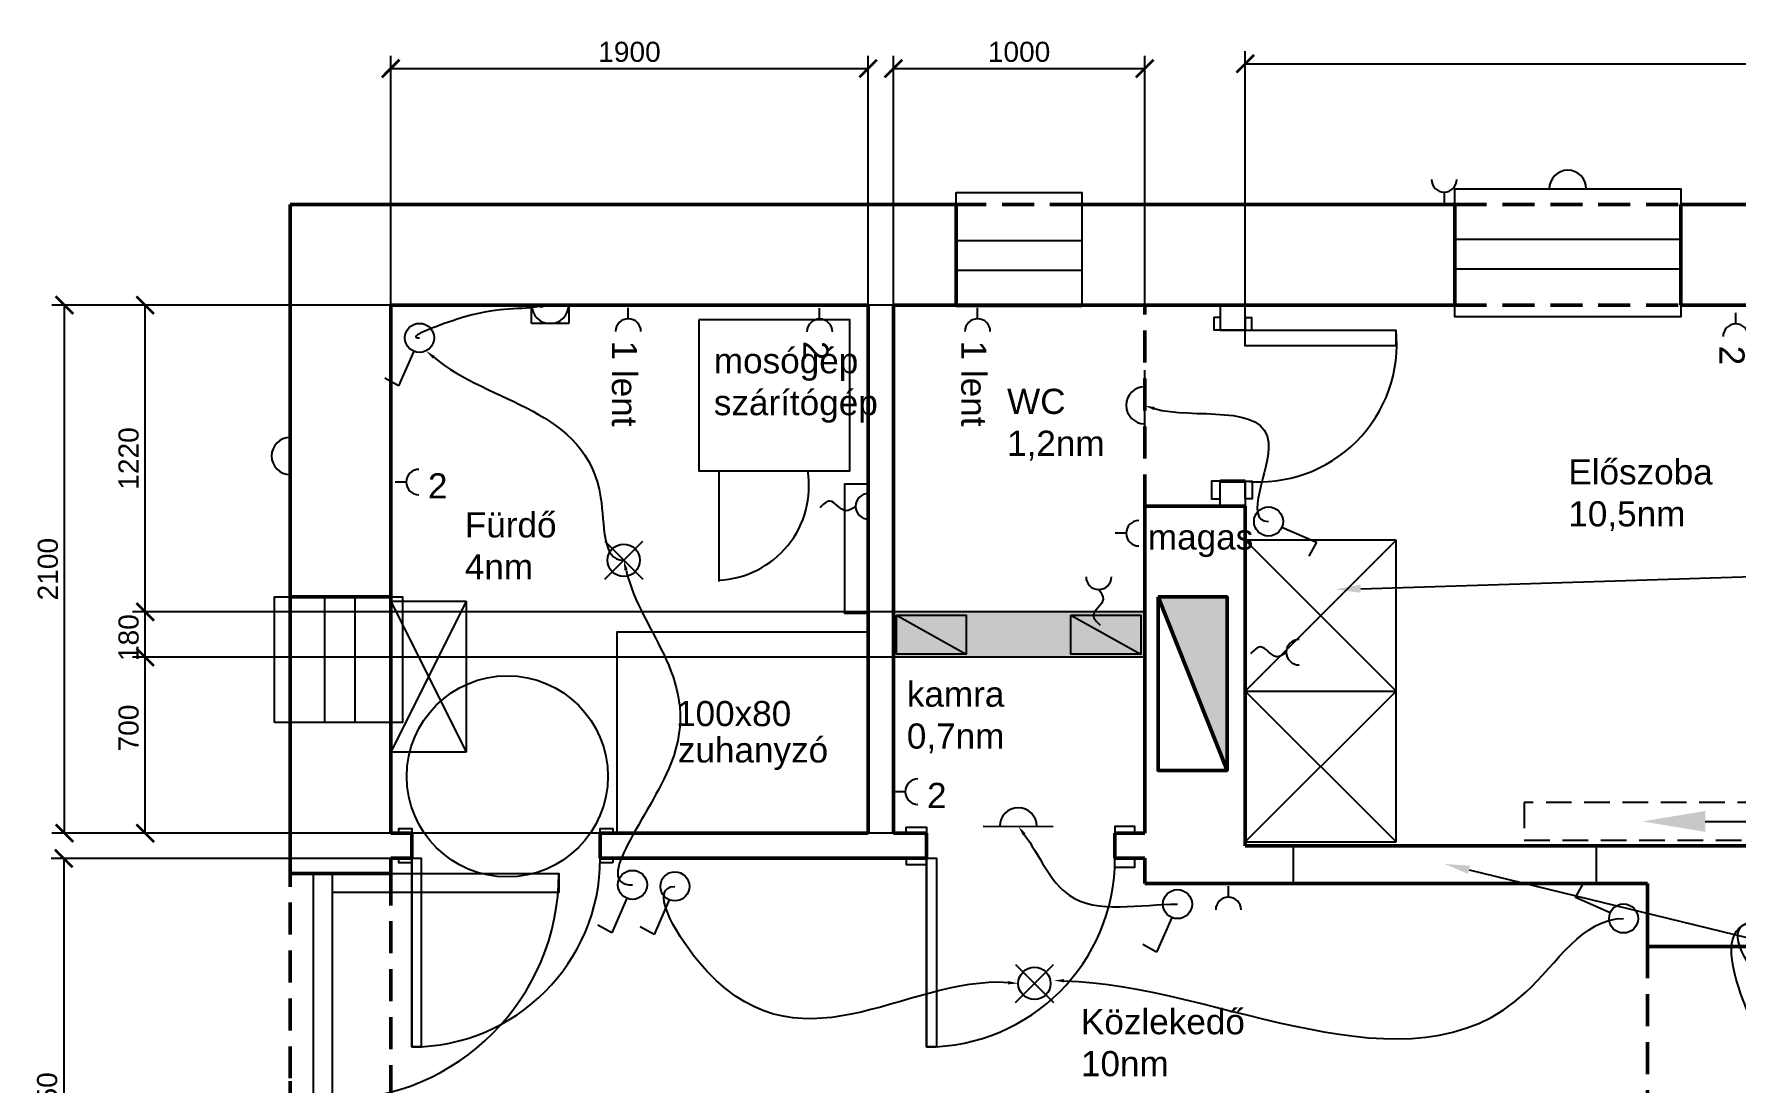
# Model space of a CAD drawing. Header units: metres. Extents: x -98677 to 89321, y -16450 to 242692.
# Drawn here: x -21862 to -15091, y 16768 to 20939 of the extents above; entities that cross this region are included whole.
import ezdxf
from ezdxf import colors
from ezdxf.entities.mleader import LeaderData, LeaderLine
from ezdxf.math import Vec2, Vec3

# ---------------------------------------------------------------- set-up
doc = ezdxf.new("R2010")
doc.units = ezdxf.units.M
doc.header["$LTSCALE"] = 0.001
doc.linetypes.add('DASHED', pattern=[19.05, 12.7, -6.35])
for name, color, linetype, lineweight in [('ajtók', 7, 'Continuous', 25), ('külső fal', 7, 'Continuous', 50), ('külső fal - sz', 7, 'DASHED', 50), ('szekrény', 251, 'Continuous', 25)]:
    doc.layers.add(name, color=color, linetype=linetype, lineweight=lineweight)
for name, color, linetype in [('fűtés', 8, 'Continuous'), ('gépészet - kapcsolók', 4, 'Continuous'), ('gépészet - villany', 6, 'Continuous'), ('Méret', 7, 'Continuous'), ('újfal', 1, 'Continuous'), ('újfal - gipszkarton', 1, 'Continuous'), ('újfal - gipszkarton - sraff', 9, 'Continuous')]:
    doc.layers.add(name, color=color, linetype=linetype)
doc.styles.add('dada', font='arial.ttf', dxfattribs={"height": 80})
doc.styles.get("Standard").update_dxf_attribs({"font": 'arial.ttf'})
doc.dimstyles.new('big ISO-25', dxfattribs={"dimscale": 100, "dimtxt": 2.5, "dimasz": 2.5, "dimexe": 1.25, "dimexo": 0, "dimtad": 1, "dimtxsty": 'Standard', "dimcen": 2.5, "dimadec": 0, "dimazin": 0, "dimtfac": 1, "dimtmove": 0, "dimatfit": 3, "dimfxl": 1, "dimarcsym": 0})
doc.dimstyles.new('kicsi folyamatos', dxfattribs={"dimscale": 100, "dimtxt": 1, "dimasz": 0.7, "dimexe": 0.5, "dimexo": 0, "dimgap": 0.25, "dimtad": 1, "dimtxsty": 'dada', "dimblk1": 'ARCHTICK', "dimblk2": 'ARCHTICK', "dimsah": 1, "dimcen": 2.5, "dimadec": 0, "dimazin": 0, "dimtfac": 1, "dimtmove": 0, "dimatfit": 3, "dimldrblk": 'ARCHTICK', "dimfxl": 1, "dimarcsym": 0})

# ---------------------------------------------------------------- blocks, each defined once
blk = doc.blocks.new('_ArchTick')
at = {"color": 0, "linetype": 'ByBlock', "const_width": 0.15}
blk.add_lwpolyline([(-0.5, -0.5), (0.5, 0.5)], dxfattribs=at)
blk = doc.blocks.new('*D4')
at = {"layer": 'Defpoints', "color": 0, "ltscale": 10000}
for p in [(-17443.1, 20802.2), (-18443.1, 19861.4), (-17443.1, 19861.4)]:
    blk.add_point(p, dxfattribs=at)
at = {"layer": 'Méret', "color": 0, "lineweight": -2, "ltscale": 10000}
for p, q in [((-18443.1, 19861.4), (-18443.1, 20852.2)), ((-18443.1, 20802.2), (-17443.1, 20802.2)), ((-17443.1, 19861.4), (-17443.1, 20852.2))]:
    blk.add_line(p, q, dxfattribs=at)
at = {"layer": 'Méret', "color": 0, "lineweight": -2, "ltscale": 10000, "xscale": 70, "yscale": 70, "zscale": 70, "rotation": 180}
blk.add_blockref('_ArchTick', (-18443.1, 20802.2), dxfattribs=at)
at = {"layer": 'Méret', "color": 0, "lineweight": -2, "ltscale": 10000, "xscale": 70, "yscale": 70, "zscale": 70}
blk.add_blockref('_ArchTick', (-17443.1, 20802.2), dxfattribs=at)
at = {"layer": 'Méret', "color": 0, "ltscale": 10000, "insert": (-17943.1, 20868.1), "char_height": 80, "attachment_point": 5, "style": 'dada'}
blk.add_mtext('1000', dxfattribs=at)
blk = doc.blocks.new('*D5')
at = {"layer": 'Defpoints', "color": 0, "ltscale": 10000}
for p in [(-18543.1, 20802.2), (-20443.1, 19861.4), (-18543.1, 19861.4)]:
    blk.add_point(p, dxfattribs=at)
at = {"layer": 'Méret', "color": 0, "lineweight": -2, "ltscale": 10000}
for p, q in [((-20443.1, 19861.4), (-20443.1, 20852.2)), ((-20443.1, 20802.2), (-18543.1, 20802.2)), ((-18543.1, 19861.4), (-18543.1, 20852.2))]:
    blk.add_line(p, q, dxfattribs=at)
at = {"layer": 'Méret', "color": 0, "lineweight": -2, "ltscale": 10000, "xscale": 70, "yscale": 70, "zscale": 70, "rotation": 180}
blk.add_blockref('_ArchTick', (-20443.1, 20802.2), dxfattribs=at)
at = {"layer": 'Méret', "color": 0, "lineweight": -2, "ltscale": 10000, "xscale": 70, "yscale": 70, "zscale": 70}
blk.add_blockref('_ArchTick', (-18543.1, 20802.2), dxfattribs=at)
at = {"layer": 'Méret', "color": 0, "ltscale": 10000, "insert": (-19493.1, 20868.1), "char_height": 80, "attachment_point": 5, "style": 'dada'}
blk.add_mtext('1900', dxfattribs=at)
blk = doc.blocks.new('*D6')
at = {"layer": 'Defpoints', "color": 0, "ltscale": 10000}
for p in [(-21740.8, 19861.4), (-20443.1, 19861.4), (-20443.1, 17761.4)]:
    blk.add_point(p, dxfattribs=at)
at = {"layer": 'Méret', "color": 0, "lineweight": -2, "ltscale": 10000}
for p, q in [((-20443.1, 19861.4), (-21790.8, 19861.4)), ((-21740.8, 17761.4), (-21740.8, 19861.4)), ((-20443.1, 17761.4), (-21790.8, 17761.4))]:
    blk.add_line(p, q, dxfattribs=at)
at = {"layer": 'Méret', "color": 0, "lineweight": -2, "ltscale": 10000, "xscale": 70, "yscale": 70, "zscale": 70}
for p, rotation in [((-21740.8, 19861.4), 90), ((-21740.8, 17761.4), 270)]:
    blk.add_blockref('_ArchTick', p, dxfattribs=dict(at, rotation=rotation))
at = {"layer": 'Méret', "color": 0, "ltscale": 10000, "insert": (-21806.7, 18811.4), "char_height": 80, "attachment_point": 5, "rotation": 90, "style": 'dada'}
blk.add_mtext('2100', dxfattribs=at)
blk = doc.blocks.new('*D11')
at = {"layer": 'Defpoints', "color": 0, "ltscale": 10000}
for p in [(-20443.1, 17661.4), (-21743.6, 15711.4), (-20443.1, 15711.4)]:
    blk.add_point(p, dxfattribs=at)
at = {"layer": 'Méret', "color": 0, "lineweight": -2, "ltscale": 10000}
for p, q in [((-20443.1, 17661.4), (-21793.6, 17661.4)), ((-21743.6, 17661.4), (-21743.6, 15711.4)), ((-20443.1, 15711.4), (-21793.6, 15711.4))]:
    blk.add_line(p, q, dxfattribs=at)
at = {"layer": 'Méret', "color": 0, "lineweight": -2, "ltscale": 10000, "xscale": 70, "yscale": 70, "zscale": 70}
for p, rotation in [((-21743.6, 17661.4), 90), ((-21743.6, 15711.4), 270)]:
    blk.add_blockref('_ArchTick', p, dxfattribs=dict(at, rotation=rotation))
at = {"layer": 'Méret', "color": 0, "ltscale": 10000, "insert": (-21809.5, 16686.4), "char_height": 80, "attachment_point": 5, "rotation": 90, "style": 'dada'}
blk.add_mtext('1950', dxfattribs=at)
blk = doc.blocks.new('*D17')
at = {"layer": 'Defpoints', "color": 0, "ltscale": 10000}
for p in [(-11843.1, 20820.9), (-17043.1, 19861.4), (-11843.1, 19861.4)]:
    blk.add_point(p, dxfattribs=at)
at = {"layer": 'Méret', "color": 0, "lineweight": -2, "ltscale": 10000}
for p, q in [((-17043.1, 19861.4), (-17043.1, 20870.9)), ((-11843.1, 19861.4), (-11843.1, 20870.9)), ((-17043.1, 20820.9), (-11843.1, 20820.9))]:
    blk.add_line(p, q, dxfattribs=at)
at = {"layer": 'Méret', "color": 0, "lineweight": -2, "ltscale": 10000, "xscale": 70, "yscale": 70, "zscale": 70, "rotation": 180}
blk.add_blockref('_ArchTick', (-17043.1, 20820.9), dxfattribs=at)
at = {"layer": 'Méret', "color": 0, "lineweight": -2, "ltscale": 10000, "xscale": 70, "yscale": 70, "zscale": 70}
blk.add_blockref('_ArchTick', (-11843.1, 20820.9), dxfattribs=at)
at = {"layer": 'Méret', "color": 0, "ltscale": 10000, "insert": (-14443.1, 20886.8), "char_height": 80, "attachment_point": 5, "style": 'dada'}
blk.add_mtext('5200', dxfattribs=at)
blk = doc.blocks.new('*D19')
at = {"layer": 'Defpoints', "color": 0, "ltscale": 10000}
for p in [(-21419.6, 18461.4), (-18443.1, 18461.4), (-18443.1, 17761.4)]:
    blk.add_point(p, dxfattribs=at)
at = {"layer": 'Méret', "color": 0, "lineweight": -2, "ltscale": 10000}
for p, q in [((-18443.1, 18461.4), (-21469.6, 18461.4)), ((-21419.6, 17761.4), (-21419.6, 18461.4)), ((-18443.1, 17761.4), (-21469.6, 17761.4))]:
    blk.add_line(p, q, dxfattribs=at)
at = {"layer": 'Méret', "color": 0, "lineweight": -2, "ltscale": 10000, "xscale": 70, "yscale": 70, "zscale": 70}
for p, rotation in [((-21419.6, 18461.4), 90), ((-21419.6, 17761.4), 270)]:
    blk.add_blockref('_ArchTick', p, dxfattribs=dict(at, rotation=rotation))
at = {"layer": 'Méret', "color": 0, "ltscale": 10000, "insert": (-21485.5, 18179.5), "char_height": 80, "attachment_point": 5, "rotation": 90, "style": 'dada'}
blk.add_mtext('700', dxfattribs=at)
blk = doc.blocks.new('*D20')
at = {"layer": 'Defpoints', "color": 0, "ltscale": 10000}
for p in [(-21419.6, 18641.4), (-18443.1, 18641.4), (-18443.1, 18461.4)]:
    blk.add_point(p, dxfattribs=at)
at = {"layer": 'Méret', "color": 0, "lineweight": -2, "ltscale": 10000}
for p, q in [((-18443.1, 18641.4), (-21469.6, 18641.4)), ((-21419.6, 18461.4), (-21419.6, 18641.4)), ((-18443.1, 18461.4), (-21469.6, 18461.4))]:
    blk.add_line(p, q, dxfattribs=at)
at = {"layer": 'Méret', "color": 0, "lineweight": -2, "ltscale": 10000, "xscale": 70, "yscale": 70, "zscale": 70}
for p, rotation in [((-21419.6, 18641.4), 90), ((-21419.6, 18461.4), 270)]:
    blk.add_blockref('_ArchTick', p, dxfattribs=dict(at, rotation=rotation))
at = {"layer": 'Méret', "color": 0, "ltscale": 10000, "insert": (-21485.5, 18539.1), "char_height": 80, "attachment_point": 5, "rotation": 90, "style": 'dada'}
blk.add_mtext('180', dxfattribs=at)
blk = doc.blocks.new('*D21')
at = {"layer": 'Defpoints', "color": 0, "ltscale": 10000}
for p in [(-21419.6, 19861.4), (-18443.1, 19861.4), (-18443.1, 18641.4)]:
    blk.add_point(p, dxfattribs=at)
at = {"layer": 'Méret', "color": 0, "lineweight": -2, "ltscale": 10000}
for p, q in [((-18443.1, 19861.4), (-21469.6, 19861.4)), ((-21419.6, 18641.4), (-21419.6, 19861.4)), ((-18443.1, 18641.4), (-21469.6, 18641.4))]:
    blk.add_line(p, q, dxfattribs=at)
at = {"layer": 'Méret', "color": 0, "lineweight": -2, "ltscale": 10000, "xscale": 70, "yscale": 70, "zscale": 70}
for p, rotation in [((-21419.6, 19861.4), 90), ((-21419.6, 18641.4), 270)]:
    blk.add_blockref('_ArchTick', p, dxfattribs=dict(at, rotation=rotation))
at = {"layer": 'Méret', "color": 0, "ltscale": 10000, "insert": (-21485.5, 19251.4), "char_height": 80, "attachment_point": 5, "rotation": 90, "style": 'dada'}
blk.add_mtext('1220', dxfattribs=at)
blk = doc.blocks.new('*D22')
at = {"layer": 'ajtók', "color": 0, "lineweight": -2, "ltscale": 10000}
blk.add_line((-15212.9, 17808.2), (-14758, 17808.2), dxfattribs=at)
at = {"layer": 'ajtók', "color": 0, "ltscale": 10000}
for points in [[(-15212.9, 17849.9), (-15212.9, 17766.5), (-15462.9, 17808.2)], [(-14758, 17766.5), (-14758, 17849.9), (-14508, 17808.2)]]:
    blk.add_solid(points, dxfattribs=at)
at = {"layer": 'Defpoints', "color": 0, "ltscale": 10000}
for p in [(-15462.9, 17829), (-14508, 17808.2), (-14508, 17808.2)]:
    blk.add_point(p, dxfattribs=at)
blk = doc.blocks.new('Csillar')
at = {"layer": 'gépészet - villany', "ltscale": 10000}
for p, q in [((-75.7, 75.7), (75.7, -75.7)), ((-75.7, -75.7), (75.7, 75.7))]:
    blk.add_line(p, q, dxfattribs=at)
blk.add_circle((0, 0), 64.4, dxfattribs=at)
blk = doc.blocks.new('Fali lámpa')
at = {"layer": 'gépészet - villany', "ltscale": 10000}
blk.add_line((-139.1, 0), (139.1, 0), dxfattribs=at)
blk.add_arc((0, 0), 73.7, 0, 180, dxfattribs=at)
blk = doc.blocks.new('Lámpa_Tükörvilágítás')
at = {"layer": 'gépészet - villany', "ltscale": 10000}
for p, q in [((-73.7, 0), (-73.7, 73.7)), ((-73.7, 73.7), (73.7, 73.7)), ((73.7, 73.7), (73.7, 0))]:
    blk.add_line(p, q, dxfattribs=at)
blk.add_blockref('Fali lámpa', (0, 0), dxfattribs=at)
blk = doc.blocks.new('Villany - kapcsoló')
at = {"layer": 'gépészet - kapcsolók', "ltscale": 10000}
for p, q in [((-248.9, 84.5), (-218, 139.8)), ((-110.8, 24.7), (-248.9, 84.5))]:
    blk.add_line(p, q, dxfattribs=at)
blk.add_circle((-57.8, 1.7), 57.8, dxfattribs=at)
blk = doc.blocks.new('Villany - konector')
at = {"layer": 'gépészet - kapcsolók', "ltscale": 10000}
blk.add_line((-50.5, 0), (-94.3, 0), dxfattribs=at)
blk.add_arc((0, 0), 50.5, 90, 270, dxfattribs=at)
at = {"layer": 'gépészet - villany', "ltscale": 10000, "style": 'dada'}
blk.add_attdef('DARAB', (36.1, -64.9), '', height=100, dxfattribs=at)
blk = doc.blocks.new('Villany - konector lengő')
at = {"layer": 'gépészet - kapcsolók', "ltscale": 10000}
blk.add_arc((0, 0), 50.5, 90, 270, dxfattribs=at)
blk.add_spline([(-50.5, 0), (-89.1, -17.7), (-153.2, 21.1), (-191.9, -5.6)], degree=3, dxfattribs=at)
at = {"layer": 'gépészet - villany', "ltscale": 10000, "style": 'dada'}
blk.add_attdef('DARAB', (21.1, -55.3), '', height=100, dxfattribs=at)

msp = doc.modelspace()

# ---------------------------------------------------------------- hatches: boundary and pattern name
at = {"layer": 'fűtés', "ltscale": 10000}
for points in [[(-18430.584, 18628.631), (-18152.987, 18472.863), (-18430.584, 18472.863)], [(-17736.828, 18628.631), (-17459.23, 18472.863), (-17736.828, 18472.863)]]:
    msp.add_hatch(color=256, dxfattribs=at).paths.add_polyline_path(points)
at = {"layer": 'külső fal', "ltscale": 10000}
msp.add_hatch(color=256, dxfattribs=at).paths.add_polyline_path([(-17390.089, 18701.254), (-17115.743, 18701.254), (-17115.743, 18010.766)])
at = {"layer": 'újfal - gipszkarton - sraff', "ltscale": 10000}
msp.add_hatch(color=256, dxfattribs=at).paths.add_polyline_path([(-18443.107, 18461.441), (-17443.107, 18461.441), (-17443.107, 18641.441), (-18443.107, 18641.441)])

# ---------------------------------------------------------------- linework, layer by layer
at = {"ltscale": 10000}
msp.add_lwpolyline([(-18543.107, 19149.031), (-18637.778, 19149.031), (-18637.778, 18635.83), (-18543.107, 18635.83)], close=True, dxfattribs=at)
at = {"layer": 'ajtók'}
for p, q in [((-17043.107, 19761.441), (-17166.345, 19761.441)), ((-17093.107, 19761.441), (-16443.107, 19761.441)), ((-17043.107, 19161.441), (-17177.304, 19161.441)), ((-20359.556, 17661.441), (-20359.556, 17761.441)), ((-19609.556, 17761.441), (-19609.556, 17661.441)), ((-18311.422, 17661.441), (-18311.422, 17761.441)), ((-17561.422, 17761.441), (-17561.422, 17661.441)), ((-20359.556, 17661.441), (-20359.556, 16911.441)), ((-18311.422, 17661.441), (-18311.422, 16911.441))]:
    msp.add_line(p, q, dxfattribs=at)
at = {"layer": 'ajtók', "ltscale": 10000}
for points in [[(-16209.966, 20324.128), (-15309.966, 20324.128), (-15309.966, 19814.264), (-16209.966, 19814.264)], [(-17693.107, 19856.248), (-18193.107, 19856.248), (-18193.107, 20308.619), (-17693.107, 20308.619)], [(-16209.966, 20124.01), (-15309.966, 20124.01), (-15309.966, 20004.511), (-16209.966, 20004.511)], [(-17143.107, 19761.441), (-17166.345, 19761.441), (-17166.345, 19813.82), (-17143.107, 19813.82)], [(-17043.107, 19761.441), (-17016.967, 19761.441), (-17016.967, 19810.656), (-17043.107, 19810.656)], [(-17043.107, 19761.441), (-16443.914, 19761.441), (-16443.914, 19699.189), (-17043.107, 19699.189)], [(-17143.107, 19161.441), (-17177.304, 19161.441), (-17177.304, 19090.437), (-17143.107, 19090.437)], [(-17043.107, 19161.441), (-17015.573, 19161.441), (-17015.573, 19090.437), (-17043.107, 19090.437)], [(-20905.794, 18201.11), (-20905.794, 18701.11), (-20395.929, 18701.11), (-20395.929, 18201.11)], [(-20359.556, 17761.441), (-20410.53, 17761.441), (-20410.53, 17779.697), (-20359.556, 17779.697)], [(-19558.582, 17761.441), (-19609.556, 17761.441), (-19609.556, 17779.697), (-19558.582, 17779.697)], [(-18311.422, 17761.441), (-18392.847, 17761.441), (-18392.847, 17785.639), (-18311.422, 17785.639)], [(-17561.422, 17761.441), (-17482.097, 17761.441), (-17482.097, 17787.714), (-17561.422, 17787.714)], [(-20359.556, 17643.185), (-20410.53, 17643.185), (-20410.53, 17661.441), (-20359.556, 17661.441)], [(-19558.582, 17643.185), (-19609.556, 17643.185), (-19609.556, 17661.441), (-19558.582, 17661.441)], [(-18311.422, 17661.441), (-18392.847, 17661.441), (-18392.847, 17636.453), (-18311.422, 17636.453)], [(-17561.422, 17661.441), (-17483.88, 17661.441), (-17483.88, 17625.484), (-17561.422, 17625.484)], [(-20673.935, 17601.441), (-20750.944, 17601.441), (-20750.944, 16701.441), (-20673.935, 16701.441)], [(-20673.935, 17601.441), (-19773.935, 17601.441), (-19773.935, 17525.326), (-20673.935, 17525.326)]]:
    msp.add_lwpolyline(points, close=True, dxfattribs=at)
for points in [[(-17693.107, 19998.872), (-18193.107, 19998.872), (-18193.107, 20118.372), (-17693.107, 20118.372)], [(-20705.676, 18201.11), (-20705.676, 18701.11), (-20586.176, 18701.11), (-20586.176, 18201.11)]]:
    msp.add_lwpolyline(points, dxfattribs=at)
at = {"layer": 'ajtók', "linetype": 'DASHED', "ltscale": 8000}
msp.add_lwpolyline([(-15932.979, 17733.196), (-14982.979, 17733.196), (-14982.979, 17883.196), (-15932.979, 17883.196)], close=True, dxfattribs=at)
at = {"layer": 'ajtók'}
for points in [[(-20359.556, 17661.441), (-20321.554, 17661.441), (-20321.554, 16911.441), (-20359.556, 16911.441)], [(-18311.422, 17661.441), (-18271.422, 17661.441), (-18271.422, 16911.441), (-18311.422, 16911.441)]]:
    msp.add_lwpolyline(points, close=True, dxfattribs=at)
at = {"layer": 'ajtók', "ltscale": 10000}
for centre, radius, start, end in [((-16988.375, 19706.71), 548.008, 264.2681051, 5.7318949), ((-20673.935, 17601.441), 900, 270, 0)]:
    msp.add_arc(centre, radius, start, end, dxfattribs=at)
at = {"layer": 'ajtók'}
for centre in [(-20359.556, 17661.441), (-18311.422, 17661.441)]:
    msp.add_arc(centre, 750, 270, 0, dxfattribs=at)
at = {"layer": 'fűtés', "ltscale": 10000}
for p, q in [((-18430.584, 18628.631), (-18152.987, 18472.863)), ((-17736.828, 18628.631), (-17459.23, 18472.863))]:
    msp.add_line(p, q, dxfattribs=at)
for points in [[(-18430.584, 18628.631), (-18152.987, 18628.631), (-18152.987, 18472.863), (-18430.584, 18472.863)], [(-17736.828, 18628.631), (-17459.23, 18628.631), (-17459.23, 18472.863), (-17736.828, 18472.863)]]:
    msp.add_lwpolyline(points, close=True, dxfattribs=at)
at = {"layer": 'külső fal'}
for p, q in [((-20843.107, 19861.441), (-20843.107, 20261.441)), ((-20843.107, 20261.441), (-18193.107, 20261.441)), ((-20843.107, 19861.441), (-20843.107, 20261.441)), ((-15309.966, 20261.441), (-11443.107, 20261.441)), ((-20843.107, 17675.655), (-20843.107, 19861.441)), ((-20443.107, 17861.441), (-20443.107, 19861.441)), ((-20443.107, 19861.441), (-18543.107, 19861.441)), ((-20443.107, 19861.441), (-20443.107, 17761.441)), ((-18543.107, 19861.441), (-20443.107, 19861.441)), ((-18543.107, 19861.441), (-18543.107, 17761.441)), ((-18543.107, 17761.441), (-18543.107, 19861.441)), ((-18443.107, 19861.441), (-17443.107, 19861.441)), ((-18443.107, 19861.441), (-18443.107, 17761.441)), ((-18443.107, 19861.441), (-18443.107, 17761.441)), ((-16209.966, 19861.441), (-18443.107, 19861.441)), ((-11843.107, 19861.441), (-15309.966, 19861.441)), ((-17043.107, 19061.441), (-17443.107, 19061.441)), ((-17043.107, 19061.441), (-17043.107, 17711.441)), ((-20443.107, 17761.441), (-20359.556, 17761.441)), ((-20443.107, 17761.441), (-20359.556, 17761.441)), ((-20359.556, 17761.441), (-20359.556, 17661.441)), ((-19609.556, 17761.441), (-18543.107, 17761.441)), ((-19609.556, 17661.441), (-19609.556, 17761.441)), ((-19609.556, 17761.441), (-18543.107, 17761.441)), ((-18443.107, 17761.441), (-18311.422, 17761.441)), ((-18443.107, 17761.441), (-18311.422, 17761.441)), ((-18311.422, 17761.441), (-18311.422, 17661.441)), ((-17561.422, 17761.441), (-17443.107, 17761.441)), ((-17561.422, 17661.441), (-17561.422, 17761.441)), ((-17561.422, 17761.441), (-17443.107, 17761.441)), ((-17043.107, 17711.441), (-14943.107, 17711.441)), ((-20359.556, 17661.441), (-20443.107, 17661.441)), ((-19609.556, 17661.441), (-18311.422, 17661.441)), ((-18311.422, 17661.441), (-19609.556, 17661.441)), ((-17443.107, 17661.441), (-17561.422, 17661.441)), ((-20443.107, 17601.441), (-20843.107, 17601.441)), ((-17443.107, 17561.441), (-15443.107, 17561.441)), ((-15443.107, 17561.441), (-17443.107, 17561.441)), ((-20843.107, 10261.441), (-20843.107, 16775.655)), ((-20443.107, 16775.655), (-20443.107, 10661.441))]:
    msp.add_line(p, q, dxfattribs=at)
at = {"layer": 'külső fal', "ltscale": 10000}
for p, q in [((-18193.107, 20261.441), (-18193.107, 19861.441)), ((-17693.107, 20261.441), (-16209.966, 20261.441)), ((-16209.966, 19861.441), (-16209.966, 20261.441)), ((-15309.966, 19861.441), (-15309.966, 20261.441)), ((-17143.107, 19161.441), (-17043.107, 19161.441)), ((-17443.107, 19061.441), (-17443.107, 17761.441)), ((-20443.107, 18701.11), (-20843.107, 18701.11)), ((-17390.089, 18701.254), (-17115.743, 18010.766)), ((-20443.107, 17661.441), (-20443.107, 17601.441)), ((-17443.107, 17661.441), (-17443.107, 17561.441)), ((-15443.107, 17561.441), (-15443.107, 17311.441)), ((-15443.107, 17311.441), (-15043.107, 17311.441))]:
    msp.add_line(p, q, dxfattribs=at)
at = {"layer": 'külső fal', "linetype": 'DASHED', "ltscale": 10000}
msp.add_line((-17443.107, 19061.441), (-17443.107, 19861.441), dxfattribs=at)
at = {"layer": 'külső fal', "ltscale": 10000}
msp.add_lwpolyline([(-17390.089, 18701.254), (-17115.743, 18701.254), (-17115.743, 18010.766), (-17390.089, 18010.766)], close=True, dxfattribs=at)
at = {"layer": 'külső fal - sz', "ltscale": 10000}
for p, q in [((-17693.107, 20261.441), (-18193.107, 20261.441)), ((-16209.966, 20261.441), (-15309.966, 20261.441)), ((-17693.107, 19861.441), (-18193.107, 19861.441)), ((-16209.966, 19861.441), (-15309.966, 19861.441)), ((-20843.107, 18201.11), (-20843.107, 18701.11)), ((-20443.107, 18201.11), (-20443.107, 18701.11)), ((-20843.107, 17675.655), (-20843.107, 16775.655)), ((-20443.107, 17601.441), (-20443.107, 16775.655)), ((-15443.107, 17311.441), (-15443.107, 16461.441))]:
    msp.add_line(p, q, dxfattribs=at)
at = {"layer": 'szekrény', "ltscale": 10000}
for p, q in [((-19137.359, 19202.235), (-19137.359, 18762.143)), ((-16443.107, 18926.661), (-17043.107, 18926.661)), ((-17043.107, 18926.661), (-17043.107, 18326.661)), ((-17043.107, 18926.661), (-16443.107, 18326.661)), ((-16443.107, 18926.661), (-17043.107, 18326.661)), ((-16443.107, 18326.661), (-16443.107, 18926.661)), ((-20443.107, 18683.522), (-20143.107, 18683.522)), ((-20443.107, 18083.522), (-20443.107, 18683.522)), ((-20443.107, 18683.522), (-20143.107, 18083.522)), ((-20143.107, 18683.522), (-20443.107, 18083.522)), ((-20143.107, 18683.522), (-20143.107, 18083.522)), ((-17043.107, 18326.661), (-17043.107, 17726.661)), ((-17043.107, 18326.661), (-16443.107, 18326.661)), ((-16443.107, 17726.661), (-17043.107, 18326.661)), ((-16443.107, 18326.661), (-17043.107, 17726.661)), ((-16443.107, 17726.661), (-16443.107, 18326.661)), ((-20143.107, 18083.522), (-20443.107, 18083.522)), ((-17043.107, 17726.661), (-16443.107, 17726.661))]:
    msp.add_line(p, q, dxfattribs=at)
for points in [[(-19216.474, 19802.235), (-19216.474, 19202.235), (-18616.474, 19202.235), (-18616.474, 19802.235)], [(-19543.107, 17761.441), (-18543.107, 17761.441), (-18543.107, 18561.441), (-19543.107, 18561.441)]]:
    msp.add_lwpolyline(points, close=True, dxfattribs=at)
msp.add_circle((-19978.987, 17987.427), 400, dxfattribs=at)
msp.add_arc((-19153.861, 19142.285), 375.021, 272.5219361, 9.1987012, dxfattribs=at)
at = {"layer": 'újfal', "ltscale": 10000}
for p, q in [((-17143.107, 19861.441), (-17143.107, 19761.441)), ((-17143.107, 19861.441), (-17043.107, 19861.441)), ((-17043.107, 19761.441), (-17043.107, 19861.441)), ((-17143.107, 19761.441), (-17043.107, 19761.441)), ((-17143.107, 19061.441), (-17143.107, 19161.441)), ((-17143.107, 19161.441), (-17043.107, 19161.441)), ((-17043.107, 19161.441), (-17043.107, 19061.441)), ((-17143.107, 19061.441), (-17043.107, 19061.441))]:
    msp.add_line(p, q, dxfattribs=at)
at = {"layer": 'újfal'}
for p, q in [((-16852.794, 17711.441), (-16852.794, 17561.441)), ((-16852.794, 17711.441), (-15647.125, 17711.441)), ((-15647.125, 17711.441), (-15647.125, 17561.441)), ((-15647.125, 17561.441), (-16852.794, 17561.441))]:
    msp.add_line(p, q, dxfattribs=at)
at = {"layer": 'újfal - gipszkarton', "ltscale": 10000}
for p, q in [((-17443.107, 18641.441), (-18443.107, 18641.441)), ((-17443.107, 18461.441), (-18443.107, 18461.441))]:
    msp.add_line(p, q, dxfattribs=at)

# ---------------------------------------------------------------- block references
at = {"layer": 'gépészet - kapcsolók', "ltscale": 10000}
for name, p, rotation in [('Villany - konector', (-16252.025, 20361.387), 90), ('Villany - kapcsoló', (-20326.812, 19788.875), 90), ('Villany - kapcsoló', (-17008.279, 19002.621), 180), ('Fali lámpa', (-17946.299, 17788.639), 359.885815156473), ('Villany - kapcsoló', (-19479.227, 17613.595), 90), ('Villany - kapcsoló', (-19310.459, 17607.654), 90), ('Villany - kapcsoló', (-17311.132, 17537.102), 90), ('Villany - konector', (-17110.321, 17456.44), 270), ('Villany - kapcsoló', (-15480.225, 17420.598), 360)]:
    msp.add_blockref(name, p, dxfattribs=dict(at, rotation=rotation))
at = {"layer": 'gépészet - kapcsolók', "ltscale": 10000, "rotation": 270}
for p, values in [((-19497.855, 19756.421), {'DARAB': '1 lent'}), ((-18736.434, 19755.394), {'DARAB': '2'}), ((-18108.129, 19756.421), {'DARAB': '1 lent'}), ((-15091.683, 19736.096), {'DARAB': '2'})]:
    msp.add_blockref('Villany - konector', p, dxfattribs=at).add_auto_attribs(values)
at = {"layer": 'gépészet - kapcsolók', "ltscale": 10000}
for p, values in [((-20330.804, 19157.781), {'DARAB': '2'}), ((-17466.671, 18954.039), {'DARAB': 'magas'}), ((-18345.283, 17926.46), {'DARAB': '2'})]:
    msp.add_blockref('Villany - konector', p, dxfattribs=at).add_auto_attribs(values)
for p in [(-18543.107, 19061.218), (-16829.278, 18480.832)]:
    msp.add_blockref('Villany - konector lengő', p, dxfattribs=at)
at = {"layer": 'gépészet - villany', "ltscale": 10000}
for name, p in [('Fali lámpa', (-15759.966, 20324.128)), ('Csillar', (-19515.858, 18846.752)), ('Csillar', (-17881.775, 17164.051))]:
    msp.add_blockref(name, p, dxfattribs=at)
at = {"layer": 'gépészet - villany', "ltscale": 10000, "rotation": 90}
for name, p in [('Fali lámpa', (-17443.107, 19463.058)), ('Villany - konector lengő', (-17626.048, 18780.932))]:
    msp.add_blockref(name, p, dxfattribs=at)
at = {"layer": 'külső fal', "ltscale": 10000}
for name, p, rotation in [('Lámpa_Tükörvilágítás', (-19808.579, 19861.441), 180), ('Fali lámpa', (-20843.107, 19261.441), 90)]:
    msp.add_blockref(name, p, dxfattribs=dict(at, rotation=rotation))

# ---------------------------------------------------------------- texts
at = {"ltscale": 10000, "char_height": 100, "attachment_point": 1, "style": 'dada'}
for s, insert, width in [('WC\\P1,2nm', (-17990.824, 19528.654), 494.43457), ('Előszoba\\P10,5nm', (-15757.939, 19248.144), 719.0371), ('Fürdő\\P4nm', (-20148.066, 19037.418), 809.90443), ('kamra\\P0,7nm', (-18389.577, 18364.413), 632.12053), ('Közlekedő\\P10nm', (-17696.954, 17061.803), 928.42703)]:
    msp.add_mtext(s, dxfattribs=dict(at, insert=insert, width=width))
at = {"layer": 'szekrény', "ltscale": 10000, "style": 'dada'}
for s, p in [('100x80', (-19307.728, 18187.167)), ('zuhanyzó', (-19300.5, 18042.607))]:
    msp.add_text(s, height=100, dxfattribs=at).set_placement(p)
at = {"layer": 'szekrény', "ltscale": 10000, "insert": (-19157.318, 19690.301), "char_height": 100, "width": 430.46805, "attachment_point": 1, "style": 'dada'}
msp.add_mtext('mosógép\\Pszárítógép', dxfattribs=at)

# ---------------------------------------------------------------- dimensions: what is measured, and where the dimension line sits
at = {"layer": 'ajtók', "ltscale": 10000}
dim = msp.add_linear_dim(base=(-14507.979, 17808.196), p1=(-15462.912, 17829.029), p2=(-14507.979, 17808.196), text=' ', dimstyle='big ISO-25', override={"dimse1": 1, "dimse2": 1, "dimsd1": 0, "dimtofl": 1}, dxfattribs=at)
dim.commit()
dim.dimension.update_dxf_attribs({"geometry": '*D22', "text_midpoint": (-13677.573, 18020.935)})
at = {"layer": 'Méret', "ltscale": 10000}
for base, p1, p2, picture, middle in [((-11843.107, 20820.938), (-17043.107, 19861.441), (-11843.107, 19861.441), '*D17', (-14443.107, 20886.783)), ((-18543.107, 20802.233), (-20443.107, 19861.441), (-18543.107, 19861.441), '*D5', (-19493.107, 20868.079)), ((-17443.107, 20802.233), (-18443.107, 19861.441), (-17443.107, 19861.441), '*D4', (-17943.107, 20868.079))]:
    dim = msp.add_linear_dim(base=base, p1=p1, p2=p2, dimstyle='kicsi folyamatos', override={"dimblk1": 'ArchTick', "dimblk2": 'ArchTick'}, dxfattribs=at)
    dim.commit()
    dim.dimension.update_dxf_attribs({"geometry": picture, "text_midpoint": middle})
for base, p1, p2, picture, middle in [((-21740.839, 19861.441), (-20443.107, 17761.441), (-20443.107, 19861.441), '*D6', (-21806.684, 18811.441)), ((-21419.61, 19861.441), (-18443.107, 18641.441), (-18443.107, 19861.441), '*D21', (-21485.455, 19251.441)), ((-21743.615, 15711.441), (-20443.107, 17661.441), (-20443.107, 15711.441), '*D11', (-21809.461, 16686.441))]:
    dim = msp.add_linear_dim(base=base, p1=p1, p2=p2, angle=90, dimstyle='kicsi folyamatos', override={"dimblk1": 'ArchTick', "dimblk2": 'ArchTick'}, dxfattribs=at)
    dim.commit()
    dim.dimension.update_dxf_attribs({"geometry": picture, "text_midpoint": middle})
for base, p1, p2, picture, middle in [((-21419.61, 18641.441), (-18443.107, 18461.441), (-18443.107, 18641.441), '*D20', (-21419.61, 18539.068)), ((-21419.61, 18461.441), (-18443.107, 17761.441), (-18443.107, 18461.441), '*D19', (-21419.61, 18179.546))]:
    dim = msp.add_linear_dim(base=base, p1=p1, p2=p2, angle=90, dimstyle='kicsi folyamatos', override={"dimblk1": 'ArchTick', "dimblk2": 'ArchTick'}, dxfattribs=at)
    dim.commit()
    dim.dimension.update_dxf_attribs({"geometry": picture, "text_midpoint": middle, "dimtype": 160})

# ---------------------------------------------------------------- leaders
at = {"layer": 'gépészet - kapcsolók', "ltscale": 10000}
ml = msp.add_multileader_mtext('Standard', dxfattribs=at)
ml.set_content('')
ml.set_leader_properties()
ml.build(insert=Vec2(0, 0))
ml.multileader.update_dxf_attribs({"leader_type": 2, "has_dogleg": 0, "text_left_attachment_type": 6, "text_right_attachment_type": 6, "arrow_head_size": 40})
ctx = ml.context
ctx.base_point, ctx.char_height, ctx.arrow_head_size, ctx.plane_origin = Vec3(-20328.49, 19731.094), 2, 40, Vec3(-19808.579, 19861.441)
ctx.left_attachment, ctx.right_attachment = 6, 6
notes = []
notes.append((ctx, [(0, (1, 1, 0), (-20336.49, 19731.094), (1, 0), 8, [(0, [(-19808.579, 19861.441), (-20179.004, 19804.854)], 256, [])])]))
ctx.mtext, ml.multileader.dxf.content_type = None, 0
ml = msp.add_multileader_mtext('Standard', dxfattribs=at)
ml.set_content('')
ml.set_leader_properties()
ml.build(insert=Vec2(0, 0))
ml.multileader.update_dxf_attribs({"leader_type": 2, "has_dogleg": 0, "text_left_attachment_type": 6, "text_right_attachment_type": 6, "arrow_head_size": 40})
ctx = ml.context
ctx.base_point, ctx.char_height, ctx.arrow_head_size, ctx.plane_origin = Vec3(-19515.858, 18846.752), 2, 40, Vec3(-20302.301, 19679.562)
ctx.left_attachment, ctx.right_attachment = 6, 6
notes.append((ctx, [(0, (1, 1, 0), (-19523.858, 18846.752), (1, 0), 8, [(0, [(-20302.301, 19679.562), (-19607.746, 19097.773)], 256, [])])]))
ctx.mtext, ml.multileader.dxf.content_type = None, 0
ml = msp.add_multileader_mtext('Standard', dxfattribs=at)
ml.set_content('')
ml.set_leader_properties()
ml.build(insert=Vec2(0, 0))
ml.multileader.update_dxf_attribs({"leader_type": 2, "has_dogleg": 0, "text_left_attachment_type": 6, "text_right_attachment_type": 6, "arrow_head_size": 40})
ctx = ml.context
ctx.base_point, ctx.char_height, ctx.arrow_head_size, ctx.plane_origin = Vec3(-16950.498, 19000.944), 2, 40, Vec3(-17443.107, 19461.441)
ctx.left_attachment, ctx.right_attachment = 6, 6
notes.append((ctx, [(0, (1, 1, 0), (-16958.498, 19000.944), (1, 0), 8, [(0, [(-17443.107, 19461.441), (-16950.498, 19314.642)], 256, [])])]))
ctx.mtext, ml.multileader.dxf.content_type = None, 0
ml = msp.add_multileader_mtext('Standard', dxfattribs=at)
ml.set_content('')
ml.set_leader_properties()
ml.build(insert=Vec2(0, 0))
ml.multileader.update_dxf_attribs({"leader_type": 2, "has_dogleg": 0, "text_left_attachment_type": 6, "text_right_attachment_type": 6, "arrow_head_size": 40})
ctx = ml.context
ctx.base_point, ctx.char_height, ctx.arrow_head_size, ctx.plane_origin = Vec3(-19480.905, 17555.814), 2, 40, Vec3(-19515.858, 18846.752)
ctx.left_attachment, ctx.right_attachment = 6, 6
notes.append((ctx, [(0, (1, 1, 0), (-19488.905, 17555.814), (1, 0), 8, [(0, [(-19515.858, 18846.752), (-19328.11, 18039.148)], 256, [])])]))
ctx.mtext, ml.multileader.dxf.content_type = None, 0
ml = msp.add_multileader_mtext('Standard', dxfattribs=at)
ml.set_content('')
ml.set_leader_properties()
ml.build(insert=Vec2(0, 0))
ml.multileader.update_dxf_attribs({"leader_type": 2, "has_dogleg": 0, "text_left_attachment_type": 6, "text_right_attachment_type": 6, "arrow_head_size": 40})
ctx = ml.context
ctx.base_point, ctx.char_height, ctx.arrow_head_size, ctx.plane_origin = Vec3(-17312.81, 17479.321), 2, 40, Vec3(-17946.299, 17788.639)
ctx.left_attachment, ctx.right_attachment = 6, 6
notes.append((ctx, [(0, (1, 1, 0), (-17320.81, 17479.321), (1, 0), 8, [(0, [(-17946.299, 17788.639), (-17743.483, 17514.459)], 256, [])])]))
ctx.mtext, ml.multileader.dxf.content_type = None, 0
at = {"layer": 'gépészet - kapcsolók', "color": 1, "ltscale": 10000}
ml = msp.add_multileader_mtext('Standard', dxfattribs=at)
ml.set_content('')
ml.set_leader_properties()
ml.build(insert=Vec2(0, 0))
ml.multileader.update_dxf_attribs({"leader_type": 2, "has_dogleg": 0, "text_left_attachment_type": 6, "text_right_attachment_type": 6, "arrow_head_size": 40})
ctx = ml.context
ctx.base_point, ctx.char_height, ctx.arrow_head_size, ctx.plane_origin = Vec3(-19312.137, 17549.873), 2, 40, Vec3(-17946.177, 17164.051)
ctx.left_attachment, ctx.right_attachment = 6, 6
notes.append((ctx, [(0, (1, 1, 0), (-19320.137, 17549.873), (1, 0), 8, [(0, [(-17946.177, 17164.051), (-19220.939, 17253.932)], 256, [])])]))
ctx.mtext, ml.multileader.dxf.content_type = None, 0
ml = msp.add_multileader_mtext('Standard', dxfattribs=at)
ml.set_content('')
ml.set_leader_properties()
ml.build(insert=Vec2(0, 0))
ml.multileader.update_dxf_attribs({"leader_type": 2, "has_dogleg": 0, "text_left_attachment_type": 6, "text_right_attachment_type": 6, "arrow_head_size": 40})
ctx = ml.context
ctx.base_point, ctx.char_height, ctx.arrow_head_size, ctx.plane_origin = Vec3(-15538.006, 17422.276), 2, 40, Vec3(-17804.297, 17175.632)
ctx.left_attachment, ctx.right_attachment = 6, 6
notes.append((ctx, [(0, (1, 1, 0), (-15546.006, 17422.276), (1, 0), 8, [(0, [(-17804.297, 17175.632), (-15926.899, 17128.578)], 256, [])])]))
ctx.mtext, ml.multileader.dxf.content_type = None, 0
at = {"layer": 'gépészet - kapcsolók', "ltscale": 10000}
ml = msp.add_multileader_mtext('Standard', dxfattribs=at)
ml.set_content('')
ml.set_leader_properties()
ml.build(insert=Vec2(0, 0))
ml.multileader.update_dxf_attribs({"leader_type": 2, "has_dogleg": 0, "text_left_attachment_type": 6, "text_right_attachment_type": 6, "arrow_head_size": 40})
ctx = ml.context
ctx.base_point, ctx.char_height, ctx.arrow_head_size, ctx.plane_origin = Vec3(-14985.31, 17413.339), 2, 40, Vec3(-12885.128, 13161.441)
ctx.left_attachment, ctx.right_attachment = 6, 6
notes.append((ctx, [(0, (1, 1, 0), (-14993.31, 17413.339), (1, 0), 8, [(0, [(-12885.128, 13161.441), (-14532.826, 16663.422)], 256, [])])]))
ctx.mtext, ml.multileader.dxf.content_type = None, 0
ml = msp.add_multileader_mtext('Standard', dxfattribs=at)
ml.set_content('')
ml.set_leader_properties()
ml.build(insert=Vec2(0, 0))
ml.multileader.update_dxf_attribs({"leader_type": 2, "has_dogleg": 0, "text_left_attachment_type": 6, "text_right_attachment_type": 6, "arrow_head_size": 40})
ctx = ml.context
ctx.base_point, ctx.char_height, ctx.arrow_head_size, ctx.plane_origin = Vec3(-14985.31, 17413.339), 2, 40, Vec3(-13666.048, 13298.754)
ctx.left_attachment, ctx.right_attachment = 6, 6
notes.append((ctx, [(0, (1, 1, 0), (-14993.31, 17413.339), (1, 0), 8, [(0, [(-13493.196, 13161.441), (-14824.558, 16607.531)], 256, [])])]))
ctx.mtext, ml.multileader.dxf.content_type = None, 0
ml = msp.add_multileader_mtext('Standard', dxfattribs=at)
ml.set_content('')
ml.set_leader_properties()
ml.build(insert=Vec2(0, 0))
ml.multileader.update_dxf_attribs({"leader_type": 2, "has_dogleg": 0, "text_left_attachment_type": 6, "text_right_attachment_type": 6, "arrow_head_size": 40})
ctx = ml.context
ctx.base_point, ctx.char_height, ctx.arrow_head_size, ctx.plane_origin = Vec3(-14784.577, 17418.069), 2, 40, Vec3(-13557.595, 16151.976)
ctx.left_attachment, ctx.right_attachment = 6, 6
notes.append((ctx, [(0, (1, 1, 0), (-14792.577, 17418.069), (1, 0), 8, [(0, [(-13557.595, 16151.976), (-14156.563, 16659.43)], 256, [])])]))
ctx.mtext, ml.multileader.dxf.content_type = None, 0
at = {"layer": 'Méret', "ltscale": 10000}
ml = msp.add_multileader_mtext('Standard', dxfattribs=at)
ml.set_content('60 kamra\\Pszekrény - plafonig', color=256, style='dada')
ml.set_leader_properties()
ml.build(insert=Vec2(0, 0))
ml.multileader.update_dxf_attribs({"text_left_attachment_type": 6, "text_right_attachment_type": 6, "arrow_head_size": 100})
ctx = ml.context
ctx.base_point, ctx.char_height, ctx.arrow_head_size, ctx.plane_origin = Vec3(-9729.087, 18946.403), 100, 100, Vec3(-16683.943, 18730.673)
ctx.left_attachment, ctx.right_attachment, ctx.text_align_type = 6, 6, 2
notes.append((ctx, [(0, (1, 1, 0), (-9737.087, 18946.403), (1, 0), 8, [(0, [(-16683.943, 18730.673)], 256, [])])]))
ctx.mtext.insert, ctx.mtext.alignment = Vec3(-8568.219, 19075.803), 3
ml = msp.add_multileader_mtext('Standard', dxfattribs=at)
ml.set_content('régi ajtó\\Pfalazva', color=256, style='dada')
ml.set_leader_properties()
ml.build(insert=Vec2(0, 0))
ml.multileader.update_dxf_attribs({"text_left_attachment_type": 6, "text_right_attachment_type": 6, "arrow_head_size": 100})
ctx = ml.context
ctx.base_point, ctx.char_height, ctx.arrow_head_size, ctx.plane_origin = Vec3(-9171.61, 15918.071), 100, 100, Vec3(-16259.153, 17953.034)
ctx.left_attachment, ctx.right_attachment, ctx.text_align_type = 6, 6, 2
notes.append((ctx, [(0, (1, 1, 0), (-9179.61, 15918.071), (1, 0), 8, [(0, [(-16249.96, 17639.228)], 256, [])])]))
ctx.mtext.insert, ctx.mtext.alignment = Vec3(-8686.868, 16019.708), 3
for ctx, leaders in notes:
    for number, flags, end, landing, length, lines in leaders:
        leader = LeaderData()
        leader.index, (leader.has_last_leader_line, leader.has_dogleg_vector, leader.attachment_direction) = number, flags
        leader.last_leader_point, leader.dogleg_vector, leader.dogleg_length = Vec3(end), Vec3(landing), length
        for number, points, colour, breaks in lines:
            line = LeaderLine()
            line.index, line.vertices, line.color, line.breaks = number, Vec3.list(points), colors.encode_raw_color(colour), breaks
            leader.lines.append(line)
        ctx.leaders.append(leader)

doc.saveas('drawing.dxf')
